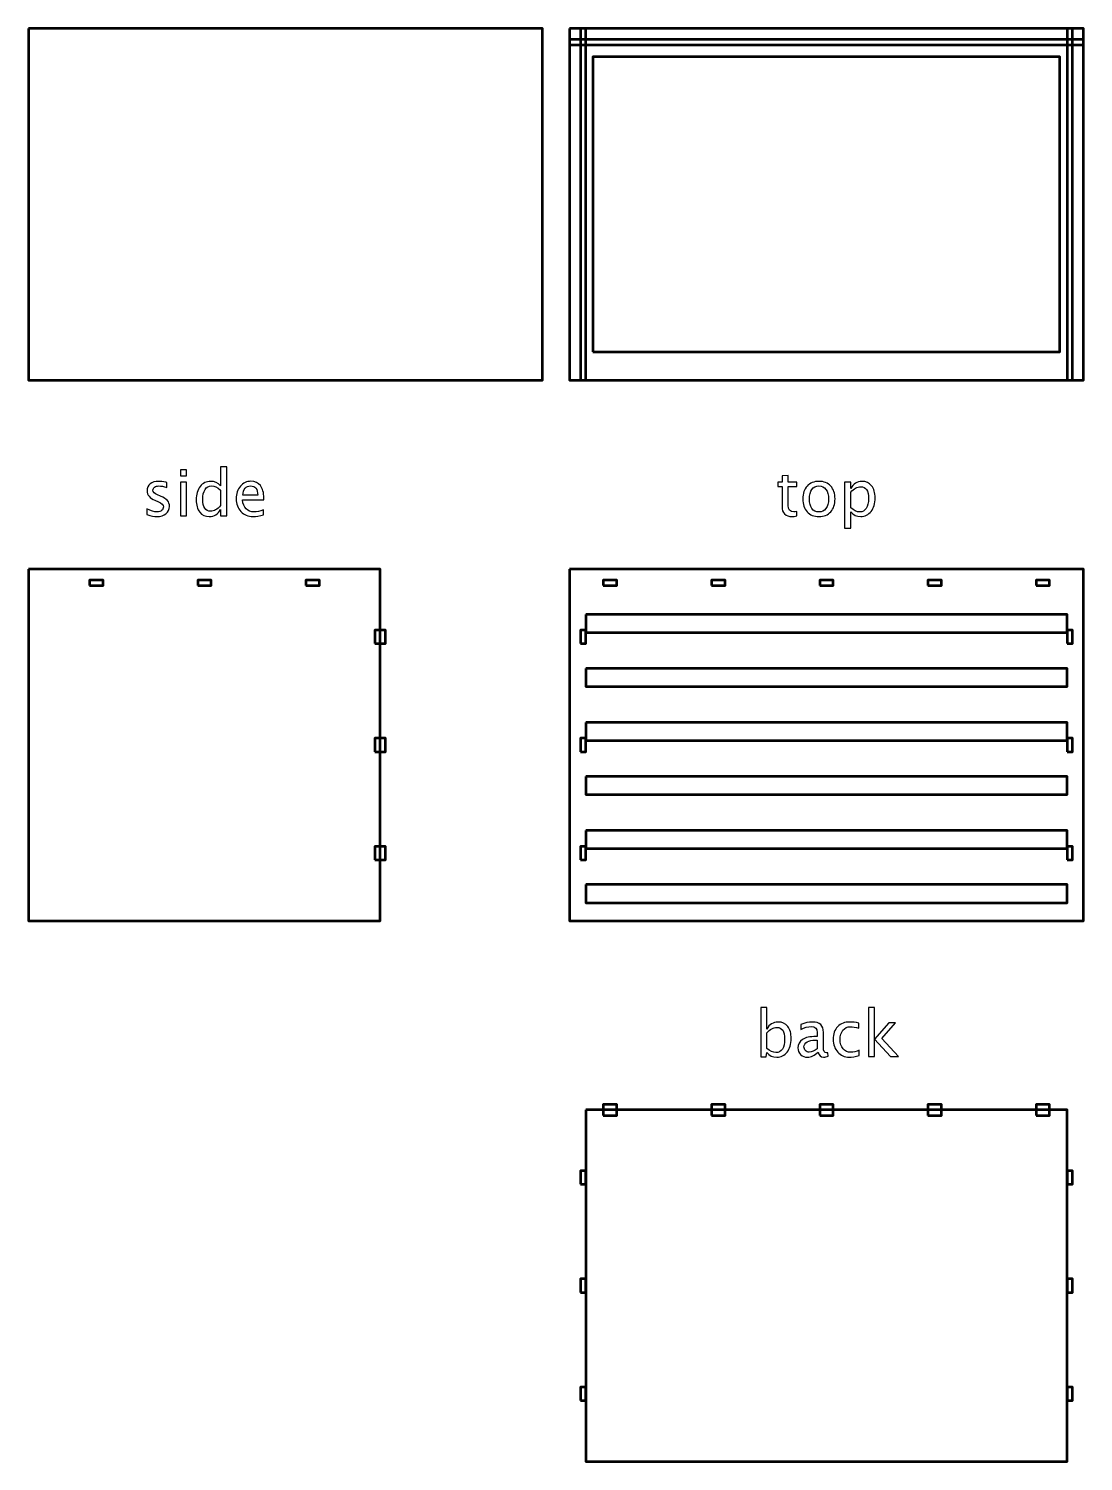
# Model space of a CAD drawing. Header units: centimetres. Extents: x -145 to 75, y -70 to 149.
# Drawn here: x -14.2 to 44.2, y -69.8 to 9.8 of the extents above; entities that cross this region are included whole.
import ezdxf

# ---------------------------------------------------------------- set-up
doc = ezdxf.new("R2010")
doc.units = ezdxf.units.CM
doc.header["$MEASUREMENT"] = 0
doc.layers.add('Layer 1', color=7, linetype='Continuous')

msp = doc.modelspace()

# ---------------------------------------------------------------- linework, layer by layer
at = {"layer": 'Layer 1', "color": 5, "lineweight": 53}
msp.add_lwpolyline([(17.045, -8.185), (42.955, -8.185), (42.955, 8.185), (17.045, 8.185), (17.045, -8.185)], close=True, dxfattribs=at)
at = {"layer": 'Layer 1', "lineweight": 53}
for points in [[(4.95, -24.375), (5.55, -24.375), (5.55, -23.625), (4.95, -23.625), (4.95, -24.375)], [(16.35, -24.375), (16.65, -24.375), (16.65, -23.625), (16.35, -23.625), (16.35, -24.375)], [(43.35, -24.375), (43.65, -24.375), (43.65, -23.625), (43.35, -23.625), (43.35, -24.375)], [(4.95, -30.375), (5.55, -30.375), (5.55, -29.625), (4.95, -29.625), (4.95, -30.375)], [(16.35, -30.375), (16.65, -30.375), (16.65, -29.625), (16.35, -29.625), (16.35, -30.375)], [(43.35, -30.375), (43.65, -30.375), (43.65, -29.625), (43.35, -29.625), (43.35, -30.375)], [(4.95, -36.375), (5.55, -36.375), (5.55, -35.625), (4.95, -35.625), (4.95, -36.375)], [(16.35, -36.375), (16.65, -36.375), (16.65, -35.625), (16.35, -35.625), (16.35, -36.375)], [(43.35, -36.375), (43.65, -36.375), (43.65, -35.625), (43.35, -35.625), (43.35, -36.375)], [(16.35, -54.375), (16.65, -54.375), (16.65, -53.625), (16.35, -53.625), (16.35, -54.375)], [(43.35, -54.375), (43.65, -54.375), (43.65, -53.625), (43.35, -53.625), (43.35, -54.375)], [(16.35, -60.375), (16.65, -60.375), (16.65, -59.625), (16.35, -59.625), (16.35, -60.375)], [(43.35, -60.375), (43.65, -60.375), (43.65, -59.625), (43.35, -59.625), (43.35, -60.375)], [(16.35, -66.375), (16.65, -66.375), (16.65, -65.625), (16.35, -65.625), (16.35, -66.375)], [(43.35, -66.375), (43.65, -66.375), (43.65, -65.625), (43.35, -65.625), (43.35, -66.375)]]:
    msp.add_lwpolyline(points, close=True, dxfattribs=at)
at = {"layer": 'Layer 1', "color": 3, "lineweight": 53}
for points in [[(-14.25, 9.75), (-14.25, 9.75), (14.25, 9.75), (14.25, 9.75), (14.25, 9.75), (14.25, 9.75), (14.25, -9.75), (14.25, -9.75), (14.25, -9.75), (14.25, -9.75), (-14.25, -9.75), (-14.25, -9.75), (-14.25, -9.75), (-14.25, -9.75), (-14.25, 9.75), (-14.25, 9.75)], [(15.75, 9.75), (15.75, 9.75), (44.25, 9.75), (44.25, 9.75), (44.25, 9.75), (44.25, 9.75), (44.25, -9.75), (44.25, -9.75), (44.25, -9.75), (44.25, -9.75), (15.75, -9.75), (15.75, -9.75), (15.75, -9.75), (15.75, -9.75), (15.75, 9.75), (15.75, 9.75)], [(16.35, 9.75), (16.35, 9.75), (16.65, 9.75), (16.65, 9.75), (16.65, 9.75), (16.65, 9.75), (16.65, -9.75), (16.65, -9.75), (16.65, -9.75), (16.65, -9.75), (16.35, -9.75), (16.35, -9.75), (16.35, -9.75), (16.35, -9.75), (16.35, 9.75), (16.35, 9.75)], [(43.35, 9.75), (43.35, 9.75), (43.65, 9.75), (43.65, 9.75), (43.65, 9.75), (43.65, 9.75), (43.65, -9.75), (43.65, -9.75), (43.65, -9.75), (43.65, -9.75), (43.35, -9.75), (43.35, -9.75), (43.35, -9.75), (43.35, -9.75), (43.35, 9.75), (43.35, 9.75)], [(15.75, 9.15), (15.75, 9.15), (44.25, 9.15), (44.25, 9.15), (44.25, 9.15), (44.25, 9.15), (44.25, 8.85), (44.25, 8.85), (44.25, 8.85), (44.25, 8.85), (15.75, 8.85), (15.75, 8.85), (15.75, 8.85), (15.75, 8.85), (15.75, 9.15), (15.75, 9.15)], [(-14.25, -20.25), (-14.25, -20.25), (5.25, -20.25), (5.25, -20.25), (5.25, -20.25), (5.25, -20.25), (5.25, -39.75), (5.25, -39.75), (5.25, -39.75), (5.25, -39.75), (-14.25, -39.75), (-14.25, -39.75), (-14.25, -39.75), (-14.25, -39.75), (-14.25, -20.25), (-14.25, -20.25)], [(15.75, -20.25), (15.75, -20.25), (44.25, -20.25), (44.25, -20.25), (44.25, -20.25), (44.25, -20.25), (44.25, -39.75), (44.25, -39.75), (44.25, -39.75), (44.25, -39.75), (15.75, -39.75), (15.75, -39.75), (15.75, -39.75), (15.75, -39.75), (15.75, -20.25), (15.75, -20.25)], [(16.65, -22.75), (16.65, -22.75), (43.35, -22.75), (43.35, -22.75), (43.35, -22.75), (43.35, -22.75), (43.35, -23.75), (43.35, -23.75), (43.35, -23.75), (43.35, -23.75), (16.65, -23.75), (16.65, -23.75), (16.65, -23.75), (16.65, -23.75), (16.65, -22.75), (16.65, -22.75)], [(16.65, -25.75), (16.65, -25.75), (43.35, -25.75), (43.35, -25.75), (43.35, -25.75), (43.35, -25.75), (43.35, -26.75), (43.35, -26.75), (43.35, -26.75), (43.35, -26.75), (16.65, -26.75), (16.65, -26.75), (16.65, -26.75), (16.65, -26.75), (16.65, -25.75), (16.65, -25.75)], [(16.65, -28.75), (16.65, -28.75), (43.35, -28.75), (43.35, -28.75), (43.35, -28.75), (43.35, -28.75), (43.35, -29.75), (43.35, -29.75), (43.35, -29.75), (43.35, -29.75), (16.65, -29.75), (16.65, -29.75), (16.65, -29.75), (16.65, -29.75), (16.65, -28.75), (16.65, -28.75)], [(16.65, -31.75), (16.65, -31.75), (43.35, -31.75), (43.35, -31.75), (43.35, -31.75), (43.35, -31.75), (43.35, -32.75), (43.35, -32.75), (43.35, -32.75), (43.35, -32.75), (16.65, -32.75), (16.65, -32.75), (16.65, -32.75), (16.65, -32.75), (16.65, -31.75), (16.65, -31.75)], [(16.65, -34.75), (16.65, -34.75), (43.35, -34.75), (43.35, -34.75), (43.35, -34.75), (43.35, -34.75), (43.35, -35.75), (43.35, -35.75), (43.35, -35.75), (43.35, -35.75), (16.65, -35.75), (16.65, -35.75), (16.65, -35.75), (16.65, -35.75), (16.65, -34.75), (16.65, -34.75)], [(16.65, -37.75), (16.65, -37.75), (43.35, -37.75), (43.35, -37.75), (43.35, -37.75), (43.35, -37.75), (43.35, -38.75), (43.35, -38.75), (43.35, -38.75), (43.35, -38.75), (16.65, -38.75), (16.65, -38.75), (16.65, -38.75), (16.65, -38.75), (16.65, -37.75), (16.65, -37.75)], [(16.65, -50.25), (16.65, -50.25), (43.35, -50.25), (43.35, -50.25), (43.35, -50.25), (43.35, -50.25), (43.35, -69.75), (43.35, -69.75), (43.35, -69.75), (43.35, -69.75), (16.65, -69.75), (16.65, -69.75), (16.65, -69.75), (16.65, -69.75), (16.65, -50.25), (16.65, -50.25)]]:
    msp.add_open_spline(points, degree=3, knots=[0, 0, 0, 0, 0.2, 0.2, 0.2, 0.2, 0.4, 0.4, 0.4, 0.4, 0.6, 0.6, 0.6, 0.6, 1, 1, 1, 1], dxfattribs=at)
at = {"layer": 'Layer 1'}
for points, knots in [([(-5.8282, -15.06772), (-5.8282, -15.06772), (-5.8282, -14.72906), (-5.8282, -14.72906), (-5.8282, -14.72906), (-5.8282, -14.72906), (-5.48954, -14.72906), (-5.48954, -14.72906), (-5.48954, -14.72906), (-5.48954, -14.72906), (-5.48954, -15.06772), (-5.48954, -15.06772), (-5.48954, -15.06772), (-5.48954, -15.06772), (-5.8282, -15.06772), (-5.8282, -15.06772)], [0, 0, 0, 0, 0.2, 0.2, 0.2, 0.2, 0.4, 0.4, 0.4, 0.4, 0.6, 0.6, 0.6, 0.6, 1, 1, 1, 1]), ([(-3.6057, -17.27964), (-3.6057, -17.27964), (-3.6057, -16.92863), (-3.6057, -16.92863), (-3.6057, -16.92863), (-3.74387, -17.19086), (-3.95201, -17.32197), (-4.23012, -17.32197), (-4.23012, -17.32197), (-4.4559, -17.32197), (-4.63346, -17.24025), (-4.76281, -17.0762), (-4.76281, -17.0762), (-4.89216, -16.91216), (-4.95684, -16.68815), (-4.95684, -16.40416), (-4.95684, -16.40416), (-4.95684, -16.09372), (-4.88334, -15.84383), (-4.73694, -15.65451), (-4.73694, -15.65451), (-4.58995, -15.46577), (-4.3971, -15.37111), (-4.1578, -15.37111), (-4.1578, -15.37111), (-3.93614, -15.37111), (-3.75152, -15.45578), (-3.6057, -15.6257), (-3.6057, -15.6257), (-3.6057, -15.6257), (-3.6057, -14.55972), (-3.6057, -14.55972), (-3.6057, -14.55972), (-3.6057, -14.55972), (-3.26703, -14.55972), (-3.26703, -14.55972), (-3.26703, -14.55972), (-3.26703, -14.55972), (-3.26703, -17.27964), (-3.26703, -17.27964), (-3.26703, -17.27964), (-3.26703, -17.27964), (-3.6057, -17.27964), (-3.6057, -17.27964)], [0, 0, 0, 0, 0.08333333, 0.08333333, 0.08333333, 0.08333333, 0.16666667, 0.16666667, 0.16666667, 0.16666667, 0.25, 0.25, 0.25, 0.25, 0.33333333, 0.33333333, 0.33333333, 0.33333333, 0.41666667, 0.41666667, 0.41666667, 0.41666667, 0.5, 0.5, 0.5, 0.5, 0.58333333, 0.58333333, 0.58333333, 0.58333333, 0.66666667, 0.66666667, 0.66666667, 0.66666667, 0.75, 0.75, 0.75, 0.75, 0.83333333, 0.83333333, 0.83333333, 0.83333333, 1, 1, 1, 1]), ([(28.35782, -17.27905), (28.25316, -17.30786), (28.16203, -17.32197), (28.08501, -17.32197), (28.08501, -17.32197), (27.91214, -17.32197), (27.7775, -17.27258), (27.68107, -17.17381), (27.68107, -17.17381), (27.58406, -17.07503), (27.53585, -16.93803), (27.53585, -16.76223), (27.53585, -16.76223), (27.53585, -16.76223), (27.53585, -15.66392), (27.53585, -15.66392), (27.53585, -15.66392), (27.53585, -15.66392), (27.30184, -15.66392), (27.30184, -15.66392), (27.30184, -15.66392), (27.30184, -15.66392), (27.30184, -15.40992), (27.30184, -15.40992), (27.30184, -15.40992), (27.30184, -15.40992), (27.53585, -15.40992), (27.53585, -15.40992), (27.53585, -15.40992), (27.53585, -15.40992), (27.53585, -15.07184), (27.53585, -15.07184), (27.53585, -15.07184), (27.53585, -15.07184), (27.87451, -15.0395), (27.87451, -15.0395), (27.87451, -15.0395), (27.87451, -15.0395), (27.87451, -15.40992), (27.87451, -15.40992), (27.87451, -15.40992), (27.87451, -15.40992), (28.36488, -15.40992), (28.36488, -15.40992), (28.36488, -15.40992), (28.36488, -15.40992), (28.36488, -15.66392), (28.36488, -15.66392), (28.36488, -15.66392), (28.36488, -15.66392), (27.87451, -15.66392), (27.87451, -15.66392), (27.87451, -15.66392), (27.87451, -15.66392), (27.87451, -16.70108), (27.87451, -16.70108), (27.87451, -16.70108), (27.87451, -16.94568), (27.98094, -17.06797), (28.19319, -17.06797), (28.19319, -17.06797), (28.23846, -17.06797), (28.29314, -17.06033), (28.35782, -17.04563), (28.35782, -17.04563), (28.35782, -17.04563), (28.35782, -17.27905), (28.35782, -17.27905)], [0, 0, 0, 0, 0.05555556, 0.05555556, 0.05555556, 0.05555556, 0.11111111, 0.11111111, 0.11111111, 0.11111111, 0.16666667, 0.16666667, 0.16666667, 0.16666667, 0.22222222, 0.22222222, 0.22222222, 0.22222222, 0.27777778, 0.27777778, 0.27777778, 0.27777778, 0.33333333, 0.33333333, 0.33333333, 0.33333333, 0.38888889, 0.38888889, 0.38888889, 0.38888889, 0.44444444, 0.44444444, 0.44444444, 0.44444444, 0.5, 0.5, 0.5, 0.5, 0.55555556, 0.55555556, 0.55555556, 0.55555556, 0.61111111, 0.61111111, 0.61111111, 0.61111111, 0.66666667, 0.66666667, 0.66666667, 0.66666667, 0.72222222, 0.72222222, 0.72222222, 0.72222222, 0.77777778, 0.77777778, 0.77777778, 0.77777778, 0.83333333, 0.83333333, 0.83333333, 0.83333333, 0.88888889, 0.88888889, 0.88888889, 0.88888889, 1, 1, 1, 1]), ([(-7.69381, -17.21261), (-7.69381, -17.21261), (-7.69381, -16.90217), (-7.69381, -16.90217), (-7.69381, -16.90217), (-7.47215, -17.0127), (-7.27988, -17.06797), (-7.11584, -17.06797), (-7.11584, -17.06797), (-7.01824, -17.06797), (-6.9371, -17.04151), (-6.87301, -16.9886), (-6.87301, -16.9886), (-6.80893, -16.93627), (-6.77659, -16.87042), (-6.77659, -16.79104), (-6.77659, -16.79104), (-6.77659, -16.67521), (-6.86655, -16.57938), (-7.04646, -16.50353), (-7.04646, -16.50353), (-7.04646, -16.50353), (-7.24461, -16.41945), (-7.24461, -16.41945), (-7.24461, -16.41945), (-7.53682, -16.29833), (-7.68323, -16.12312), (-7.68323, -15.89557), (-7.68323, -15.89557), (-7.68323, -15.73271), (-7.62561, -15.60453), (-7.51037, -15.51105), (-7.51037, -15.51105), (-7.39513, -15.41756), (-7.23696, -15.37111), (-7.03647, -15.37111), (-7.03647, -15.37111), (-6.9324, -15.37111), (-6.80305, -15.38522), (-6.64959, -15.41403), (-6.64959, -15.41403), (-6.64959, -15.41403), (-6.57903, -15.42756), (-6.57903, -15.42756), (-6.57903, -15.42756), (-6.57903, -15.42756), (-6.57903, -15.70978), (-6.57903, -15.70978), (-6.57903, -15.70978), (-6.76777, -15.65333), (-6.91829, -15.62511), (-7.03059, -15.62511), (-7.03059, -15.62511), (-7.12937, -15.62511), (-7.20757, -15.64687), (-7.26695, -15.68979), (-7.26695, -15.68979), (-7.32575, -15.73271), (-7.35514, -15.79033), (-7.35514, -15.86265), (-7.35514, -15.86265), (-7.35514, -15.96437), (-7.27283, -16.0508), (-7.10761, -16.12076), (-7.10761, -16.12076), (-7.10761, -16.12076), (-6.94475, -16.18956), (-6.94475, -16.18956), (-6.94475, -16.18956), (-6.76013, -16.26717), (-6.6296, -16.34948), (-6.55316, -16.43591), (-6.55316, -16.43591), (-6.47614, -16.52234), (-6.43792, -16.63053), (-6.43792, -16.75988), (-6.43792, -16.75988), (-6.43792, -16.92392), (-6.5026, -17.05857), (-6.63254, -17.16381), (-6.63254, -17.16381), (-6.76189, -17.26906), (-6.92769, -17.32197), (-7.12937, -17.32197), (-7.12937, -17.32197), (-7.28459, -17.32197), (-7.47215, -17.28552), (-7.69381, -17.21261)], [0, 0, 0, 0, 0.04347826, 0.04347826, 0.04347826, 0.04347826, 0.08695652, 0.08695652, 0.08695652, 0.08695652, 0.13043478, 0.13043478, 0.13043478, 0.13043478, 0.17391304, 0.17391304, 0.17391304, 0.17391304, 0.2173913, 0.2173913, 0.2173913, 0.2173913, 0.26086957, 0.26086957, 0.26086957, 0.26086957, 0.30434783, 0.30434783, 0.30434783, 0.30434783, 0.34782609, 0.34782609, 0.34782609, 0.34782609, 0.39130435, 0.39130435, 0.39130435, 0.39130435, 0.43478261, 0.43478261, 0.43478261, 0.43478261, 0.47826087, 0.47826087, 0.47826087, 0.47826087, 0.52173913, 0.52173913, 0.52173913, 0.52173913, 0.56521739, 0.56521739, 0.56521739, 0.56521739, 0.60869565, 0.60869565, 0.60869565, 0.60869565, 0.65217391, 0.65217391, 0.65217391, 0.65217391, 0.69565217, 0.69565217, 0.69565217, 0.69565217, 0.73913043, 0.73913043, 0.73913043, 0.73913043, 0.7826087, 0.7826087, 0.7826087, 0.7826087, 0.82608696, 0.82608696, 0.82608696, 0.82608696, 0.86956522, 0.86956522, 0.86956522, 0.86956522, 0.91304348, 0.91304348, 0.91304348, 0.91304348, 1, 1, 1, 1]), ([(-5.8282, -17.27964), (-5.8282, -17.27964), (-5.8282, -15.40992), (-5.8282, -15.40992), (-5.8282, -15.40992), (-5.8282, -15.40992), (-5.48954, -15.40992), (-5.48954, -15.40992), (-5.48954, -15.40992), (-5.48954, -15.40992), (-5.48954, -17.27964), (-5.48954, -17.27964), (-5.48954, -17.27964), (-5.48954, -17.27964), (-5.8282, -17.27964), (-5.8282, -17.27964)], [0, 0, 0, 0, 0.2, 0.2, 0.2, 0.2, 0.4, 0.4, 0.4, 0.4, 0.6, 0.6, 0.6, 0.6, 1, 1, 1, 1]), ([(-3.6057, -15.85736), (-3.7815, -15.70272), (-3.94789, -15.62511), (-4.10547, -15.62511), (-4.10547, -15.62511), (-4.26069, -15.62511), (-4.38064, -15.68979), (-4.46589, -15.81973), (-4.46589, -15.81973), (-4.55115, -15.94908), (-4.59348, -16.13252), (-4.59348, -16.37006), (-4.59348, -16.37006), (-4.59348, -16.80692), (-4.44884, -17.02564), (-4.15897, -17.02564), (-4.15897, -17.02564), (-3.97083, -17.02564), (-3.7862, -16.92275), (-3.6057, -16.71755), (-3.6057, -16.71755), (-3.6057, -16.71755), (-3.6057, -15.85736), (-3.6057, -15.85736)], [0, 0, 0, 0, 0.14285714, 0.14285714, 0.14285714, 0.14285714, 0.28571429, 0.28571429, 0.28571429, 0.28571429, 0.42857143, 0.42857143, 0.42857143, 0.42857143, 0.57142857, 0.57142857, 0.57142857, 0.57142857, 0.71428571, 0.71428571, 0.71428571, 0.71428571, 1, 1, 1, 1]), ([(-1.21622, -17.21967), (-1.44376, -17.28787), (-1.63837, -17.32197), (-1.80065, -17.32197), (-1.80065, -17.32197), (-2.07758, -17.32197), (-2.30277, -17.23025), (-2.47622, -17.04739), (-2.47622, -17.04739), (-2.64967, -16.86454), (-2.73669, -16.62759), (-2.73669, -16.33596), (-2.73669, -16.33596), (-2.73669, -16.05315), (-2.66025, -15.8209), (-2.5068, -15.63922), (-2.5068, -15.63922), (-2.35334, -15.45813), (-2.15696, -15.36758), (-1.91766, -15.36758), (-1.91766, -15.36758), (-1.69129, -15.36758), (-1.51608, -15.44813), (-1.39261, -15.60924), (-1.39261, -15.60924), (-1.26913, -15.77034), (-1.2074, -15.99847), (-1.2074, -16.29421), (-1.2074, -16.29421), (-1.2074, -16.29421), (-1.20916, -16.39769), (-1.20916, -16.39769), (-1.20916, -16.39769), (-1.20916, -16.39769), (-2.39097, -16.39769), (-2.39097, -16.39769), (-2.39097, -16.39769), (-2.34158, -16.84455), (-2.12344, -17.06797), (-1.73715, -17.06797), (-1.73715, -17.06797), (-1.59545, -17.06797), (-1.422, -17.02799), (-1.21622, -16.94803), (-1.21622, -16.94803), (-1.21622, -16.94803), (-1.21622, -17.21967), (-1.21622, -17.21967)], [0, 0, 0, 0, 0.07692308, 0.07692308, 0.07692308, 0.07692308, 0.15384615, 0.15384615, 0.15384615, 0.15384615, 0.23076923, 0.23076923, 0.23076923, 0.23076923, 0.30769231, 0.30769231, 0.30769231, 0.30769231, 0.38461538, 0.38461538, 0.38461538, 0.38461538, 0.46153846, 0.46153846, 0.46153846, 0.46153846, 0.53846154, 0.53846154, 0.53846154, 0.53846154, 0.61538462, 0.61538462, 0.61538462, 0.61538462, 0.69230769, 0.69230769, 0.69230769, 0.69230769, 0.76923077, 0.76923077, 0.76923077, 0.76923077, 0.84615385, 0.84615385, 0.84615385, 0.84615385, 1, 1, 1, 1]), ([(-2.37333, -16.14369), (-2.37333, -16.14369), (-1.54783, -16.14369), (-1.54783, -16.14369), (-1.54783, -16.14369), (-1.54783, -15.79562), (-1.67777, -15.62158), (-1.93706, -15.62158), (-1.93706, -15.62158), (-2.19812, -15.62158), (-2.34334, -15.79562), (-2.37333, -16.14369)], [0, 0, 0, 0, 0.25, 0.25, 0.25, 0.25, 0.5, 0.5, 0.5, 0.5, 1, 1, 1, 1]), ([(29.58549, -17.32197), (29.31091, -17.32197), (29.09336, -17.23437), (28.93344, -17.05915), (28.93344, -17.05915), (28.77292, -16.88394), (28.69296, -16.64582), (28.69296, -16.34537), (28.69296, -16.34537), (28.69296, -16.0455), (28.77292, -15.80797), (28.93344, -15.63334), (28.93344, -15.63334), (29.09336, -15.45872), (29.31091, -15.37111), (29.58549, -15.37111), (29.58549, -15.37111), (29.86007, -15.37111), (30.07761, -15.45872), (30.23754, -15.63334), (30.23754, -15.63334), (30.39805, -15.80797), (30.47802, -16.0455), (30.47802, -16.34537), (30.47802, -16.34537), (30.47802, -16.64582), (30.39805, -16.88394), (30.23754, -17.05915), (30.23754, -17.05915), (30.07761, -17.23437), (29.86007, -17.32197), (29.58549, -17.32197)], [0, 0, 0, 0, 0.11111111, 0.11111111, 0.11111111, 0.11111111, 0.22222222, 0.22222222, 0.22222222, 0.22222222, 0.33333333, 0.33333333, 0.33333333, 0.33333333, 0.44444444, 0.44444444, 0.44444444, 0.44444444, 0.55555556, 0.55555556, 0.55555556, 0.55555556, 0.66666667, 0.66666667, 0.66666667, 0.66666667, 0.77777778, 0.77777778, 0.77777778, 0.77777778, 1, 1, 1, 1]), ([(29.5849, -17.06797), (29.75247, -17.06797), (29.883, -17.00506), (29.9759, -16.87865), (29.9759, -16.87865), (30.06821, -16.75282), (30.11466, -16.57467), (30.11466, -16.34537), (30.11466, -16.34537), (30.11466, -16.11665), (30.06821, -15.93908), (29.9759, -15.81326), (29.9759, -15.81326), (29.883, -15.68802), (29.75247, -15.62511), (29.5849, -15.62511), (29.5849, -15.62511), (29.41674, -15.62511), (29.28622, -15.68802), (29.19449, -15.81326), (29.19449, -15.81326), (29.10218, -15.93908), (29.05632, -16.11665), (29.05632, -16.34537), (29.05632, -16.34537), (29.05632, -16.57467), (29.10218, -16.75282), (29.19449, -16.87865), (29.19449, -16.87865), (29.28622, -17.00506), (29.41674, -17.06797), (29.5849, -17.06797)], [0, 0, 0, 0, 0.11111111, 0.11111111, 0.11111111, 0.11111111, 0.22222222, 0.22222222, 0.22222222, 0.22222222, 0.33333333, 0.33333333, 0.33333333, 0.33333333, 0.44444444, 0.44444444, 0.44444444, 0.44444444, 0.55555556, 0.55555556, 0.55555556, 0.55555556, 0.66666667, 0.66666667, 0.66666667, 0.66666667, 0.77777778, 0.77777778, 0.77777778, 0.77777778, 1, 1, 1, 1]), ([(31.00836, -17.9605), (31.00836, -17.9605), (31.00836, -15.40992), (31.00836, -15.40992), (31.00836, -15.40992), (31.00836, -15.40992), (31.34702, -15.40992), (31.34702, -15.40992), (31.34702, -15.40992), (31.34702, -15.40992), (31.34702, -15.76328), (31.34702, -15.76328), (31.34702, -15.76328), (31.48578, -15.50164), (31.69451, -15.37111), (31.97262, -15.37111), (31.97262, -15.37111), (32.19781, -15.37111), (32.37478, -15.45284), (32.50414, -15.61688), (32.50414, -15.61688), (32.63349, -15.78092), (32.69816, -16.00494), (32.69816, -16.28892), (32.69816, -16.28892), (32.69816, -16.59819), (32.62467, -16.84807), (32.47827, -17.0374), (32.47827, -17.0374), (32.33186, -17.22731), (32.13901, -17.32197), (31.9003, -17.32197), (31.9003, -17.32197), (31.67864, -17.32197), (31.49401, -17.23731), (31.34702, -17.06739), (31.34702, -17.06739), (31.34702, -17.06739), (31.34702, -17.9605), (31.34702, -17.9605), (31.34702, -17.9605), (31.34702, -17.9605), (31.00836, -17.9605), (31.00836, -17.9605)], [0, 0, 0, 0, 0.08333333, 0.08333333, 0.08333333, 0.08333333, 0.16666667, 0.16666667, 0.16666667, 0.16666667, 0.25, 0.25, 0.25, 0.25, 0.33333333, 0.33333333, 0.33333333, 0.33333333, 0.41666667, 0.41666667, 0.41666667, 0.41666667, 0.5, 0.5, 0.5, 0.5, 0.58333333, 0.58333333, 0.58333333, 0.58333333, 0.66666667, 0.66666667, 0.66666667, 0.66666667, 0.75, 0.75, 0.75, 0.75, 0.83333333, 0.83333333, 0.83333333, 0.83333333, 1, 1, 1, 1]), ([(31.34702, -16.83396), (31.52165, -16.98977), (31.68804, -17.06797), (31.8462, -17.06797), (31.8462, -17.06797), (32.00201, -17.06797), (32.12255, -17.00271), (32.20721, -16.87277), (32.20721, -16.87277), (32.29247, -16.74283), (32.3348, -16.55997), (32.3348, -16.32361), (32.3348, -16.32361), (32.3348, -15.88617), (32.19016, -15.66744), (31.90089, -15.66744), (31.90089, -15.66744), (31.71156, -15.66744), (31.52694, -15.76975), (31.34702, -15.97495), (31.34702, -15.97495), (31.34702, -15.97495), (31.34702, -16.83396), (31.34702, -16.83396)], [0, 0, 0, 0, 0.14285714, 0.14285714, 0.14285714, 0.14285714, 0.28571429, 0.28571429, 0.28571429, 0.28571429, 0.42857143, 0.42857143, 0.42857143, 0.42857143, 0.57142857, 0.57142857, 0.57142857, 0.57142857, 0.71428571, 0.71428571, 0.71428571, 0.71428571, 1, 1, 1, 1]), ([(26.35669, -47.30081), (26.35669, -47.30081), (26.35669, -44.55972), (26.35669, -44.55972), (26.35669, -44.55972), (26.35669, -44.55972), (26.69535, -44.55972), (26.69535, -44.55972), (26.69535, -44.55972), (26.69535, -44.55972), (26.69535, -45.76328), (26.69535, -45.76328), (26.69535, -45.76328), (26.83411, -45.50164), (27.04284, -45.37111), (27.32095, -45.37111), (27.32095, -45.37111), (27.54614, -45.37111), (27.72311, -45.45284), (27.85247, -45.61688), (27.85247, -45.61688), (27.98182, -45.78092), (28.04649, -46.00494), (28.04649, -46.28892), (28.04649, -46.28892), (28.04649, -46.59819), (27.973, -46.84807), (27.8266, -47.0374), (27.8266, -47.0374), (27.68019, -47.22731), (27.48734, -47.32197), (27.24863, -47.32197), (27.24863, -47.32197), (27.02697, -47.32197), (26.84234, -47.23731), (26.69535, -47.06739), (26.69535, -47.06739), (26.69535, -47.06739), (26.6542, -47.30081), (26.6542, -47.30081), (26.6542, -47.30081), (26.6542, -47.30081), (26.35669, -47.30081), (26.35669, -47.30081)], [0, 0, 0, 0, 0.08333333, 0.08333333, 0.08333333, 0.08333333, 0.16666667, 0.16666667, 0.16666667, 0.16666667, 0.25, 0.25, 0.25, 0.25, 0.33333333, 0.33333333, 0.33333333, 0.33333333, 0.41666667, 0.41666667, 0.41666667, 0.41666667, 0.5, 0.5, 0.5, 0.5, 0.58333333, 0.58333333, 0.58333333, 0.58333333, 0.66666667, 0.66666667, 0.66666667, 0.66666667, 0.75, 0.75, 0.75, 0.75, 0.83333333, 0.83333333, 0.83333333, 0.83333333, 1, 1, 1, 1]), ([(32.33157, -47.27964), (32.33157, -47.27964), (32.33157, -44.55972), (32.33157, -44.55972), (32.33157, -44.55972), (32.33157, -44.55972), (32.67023, -44.55972), (32.67023, -44.55972), (32.67023, -44.55972), (32.67023, -44.55972), (32.67023, -46.31714), (32.67023, -46.31714), (32.67023, -46.31714), (32.67023, -46.31714), (33.46398, -45.40992), (33.46398, -45.40992), (33.46398, -45.40992), (33.46398, -45.40992), (33.8297, -45.40992), (33.8297, -45.40992), (33.8297, -45.40992), (33.8297, -45.40992), (33.07122, -46.28245), (33.07122, -46.28245), (33.07122, -46.28245), (33.07122, -46.28245), (33.98845, -47.27964), (33.98845, -47.27964), (33.98845, -47.27964), (33.98845, -47.27964), (33.55218, -47.27964), (33.55218, -47.27964), (33.55218, -47.27964), (33.55218, -47.27964), (32.67023, -46.32067), (32.67023, -46.32067), (32.67023, -46.32067), (32.67023, -46.32067), (32.67023, -47.27964), (32.67023, -47.27964), (32.67023, -47.27964), (32.67023, -47.27964), (32.33157, -47.27964), (32.33157, -47.27964)], [0, 0, 0, 0, 0.08333333, 0.08333333, 0.08333333, 0.08333333, 0.16666667, 0.16666667, 0.16666667, 0.16666667, 0.25, 0.25, 0.25, 0.25, 0.33333333, 0.33333333, 0.33333333, 0.33333333, 0.41666667, 0.41666667, 0.41666667, 0.41666667, 0.5, 0.5, 0.5, 0.5, 0.58333333, 0.58333333, 0.58333333, 0.58333333, 0.66666667, 0.66666667, 0.66666667, 0.66666667, 0.75, 0.75, 0.75, 0.75, 0.83333333, 0.83333333, 0.83333333, 0.83333333, 1, 1, 1, 1]), ([(26.69535, -46.83396), (26.86998, -46.98977), (27.03637, -47.06797), (27.19453, -47.06797), (27.19453, -47.06797), (27.35034, -47.06797), (27.47088, -47.00271), (27.55554, -46.87277), (27.55554, -46.87277), (27.6408, -46.74283), (27.68313, -46.55997), (27.68313, -46.32361), (27.68313, -46.32361), (27.68313, -45.88617), (27.53849, -45.66744), (27.24922, -45.66744), (27.24922, -45.66744), (27.05989, -45.66744), (26.87527, -45.76975), (26.69535, -45.97495), (26.69535, -45.97495), (26.69535, -45.97495), (26.69535, -46.83396), (26.69535, -46.83396)], [0, 0, 0, 0, 0.14285714, 0.14285714, 0.14285714, 0.14285714, 0.28571429, 0.28571429, 0.28571429, 0.28571429, 0.42857143, 0.42857143, 0.42857143, 0.42857143, 0.57142857, 0.57142857, 0.57142857, 0.57142857, 0.71428571, 0.71428571, 0.71428571, 0.71428571, 1, 1, 1, 1]), ([(29.54051, -47.04151), (29.33707, -47.22849), (29.14128, -47.32197), (28.95313, -47.32197), (28.95313, -47.32197), (28.7985, -47.32197), (28.66974, -47.27376), (28.56802, -47.17675), (28.56802, -47.17675), (28.46571, -47.07973), (28.41456, -46.95744), (28.41456, -46.80986), (28.41456, -46.80986), (28.41456, -46.60583), (28.5004, -46.44885), (28.67209, -46.33949), (28.67209, -46.33949), (28.84377, -46.23013), (29.09013, -46.17544), (29.41116, -46.17544), (29.41116, -46.17544), (29.41116, -46.17544), (29.49053, -46.17544), (29.49053, -46.17544), (29.49053, -46.17544), (29.49053, -46.17544), (29.49053, -45.95025), (29.49053, -45.95025), (29.49053, -45.95025), (29.49053, -45.7333), (29.37764, -45.62511), (29.15128, -45.62511), (29.15128, -45.62511), (28.97606, -45.62511), (28.78439, -45.68038), (28.57684, -45.79092), (28.57684, -45.79092), (28.57684, -45.79092), (28.57684, -45.51222), (28.57684, -45.51222), (28.57684, -45.51222), (28.80497, -45.41815), (29.02016, -45.37111), (29.22183, -45.37111), (29.22183, -45.37111), (29.42938, -45.37111), (29.58284, -45.41815), (29.68103, -45.51281), (29.68103, -45.51281), (29.77981, -45.60747), (29.8292, -45.75329), (29.8292, -45.95025), (29.8292, -45.95025), (29.8292, -45.95025), (29.8292, -46.79516), (29.8292, -46.79516), (29.8292, -46.79516), (29.8292, -46.9886), (29.88858, -47.08561), (30.00794, -47.08561), (30.00794, -47.08561), (30.02264, -47.08561), (30.04439, -47.08326), (30.0732, -47.07856), (30.0732, -47.07856), (30.0732, -47.07856), (30.09731, -47.2667), (30.09731, -47.2667), (30.09731, -47.2667), (30.02029, -47.30375), (29.93562, -47.32197), (29.84272, -47.32197), (29.84272, -47.32197), (29.68456, -47.32197), (29.58402, -47.22849), (29.54051, -47.04151)], [0, 0, 0, 0, 0.05, 0.05, 0.05, 0.05, 0.1, 0.1, 0.1, 0.1, 0.15, 0.15, 0.15, 0.15, 0.2, 0.2, 0.2, 0.2, 0.25, 0.25, 0.25, 0.25, 0.3, 0.3, 0.3, 0.3, 0.35, 0.35, 0.35, 0.35, 0.4, 0.4, 0.4, 0.4, 0.45, 0.45, 0.45, 0.45, 0.5, 0.5, 0.5, 0.5, 0.55, 0.55, 0.55, 0.55, 0.6, 0.6, 0.6, 0.6, 0.65, 0.65, 0.65, 0.65, 0.7, 0.7, 0.7, 0.7, 0.75, 0.75, 0.75, 0.75, 0.8, 0.8, 0.8, 0.8, 0.85, 0.85, 0.85, 0.85, 0.9, 0.9, 0.9, 0.9, 1, 1, 1, 1]), ([(31.82298, -47.2232), (31.60367, -47.28905), (31.41435, -47.32197), (31.25501, -47.32197), (31.25501, -47.32197), (31.00218, -47.32197), (30.79287, -47.22849), (30.62647, -47.0421), (30.62647, -47.0421), (30.46008, -46.85513), (30.37659, -46.61936), (30.37659, -46.33537), (30.37659, -46.33537), (30.37659, -46.03198), (30.4589, -45.79503), (30.62353, -45.6257), (30.62353, -45.6257), (30.78816, -45.45578), (31.01806, -45.37111), (31.31322, -45.37111), (31.31322, -45.37111), (31.45844, -45.37111), (31.6219, -45.3911), (31.80181, -45.43108), (31.80181, -45.43108), (31.80181, -45.43108), (31.80181, -45.71683), (31.80181, -45.71683), (31.80181, -45.71683), (31.61073, -45.66039), (31.45491, -45.63217), (31.33497, -45.63217), (31.33497, -45.63217), (31.16093, -45.63217), (31.02159, -45.69743), (30.91752, -45.82737), (30.91752, -45.82737), (30.81345, -45.95731), (30.76112, -46.13076), (30.76112, -46.34713), (30.76112, -46.34713), (30.76112, -46.55703), (30.81521, -46.72637), (30.92281, -46.85631), (30.92281, -46.85631), (31.03041, -46.98566), (31.17093, -47.05033), (31.34555, -47.05033), (31.34555, -47.05033), (31.50019, -47.05033), (31.65894, -47.01035), (31.82298, -46.93039), (31.82298, -46.93039), (31.82298, -46.93039), (31.82298, -47.2232), (31.82298, -47.2232)], [0, 0, 0, 0, 0.06666667, 0.06666667, 0.06666667, 0.06666667, 0.13333333, 0.13333333, 0.13333333, 0.13333333, 0.2, 0.2, 0.2, 0.2, 0.26666667, 0.26666667, 0.26666667, 0.26666667, 0.33333333, 0.33333333, 0.33333333, 0.33333333, 0.4, 0.4, 0.4, 0.4, 0.46666667, 0.46666667, 0.46666667, 0.46666667, 0.53333333, 0.53333333, 0.53333333, 0.53333333, 0.6, 0.6, 0.6, 0.6, 0.66666667, 0.66666667, 0.66666667, 0.66666667, 0.73333333, 0.73333333, 0.73333333, 0.73333333, 0.8, 0.8, 0.8, 0.8, 0.86666667, 0.86666667, 0.86666667, 0.86666667, 1, 1, 1, 1]), ([(29.49053, -46.85689), (29.49053, -46.85689), (29.49053, -46.37653), (29.49053, -46.37653), (29.49053, -46.37653), (29.49053, -46.37653), (29.38176, -46.373), (29.38176, -46.373), (29.38176, -46.373), (29.19361, -46.373), (29.04192, -46.40769), (28.92609, -46.47707), (28.92609, -46.47707), (28.81085, -46.54704), (28.75323, -46.63935), (28.75323, -46.75459), (28.75323, -46.75459), (28.75323, -46.83514), (28.78204, -46.90334), (28.83907, -46.9592), (28.83907, -46.9592), (28.89669, -47.01506), (28.96666, -47.04328), (29.04956, -47.04328), (29.04956, -47.04328), (29.19067, -47.04328), (29.33766, -46.98095), (29.49053, -46.85689)], [0, 0, 0, 0, 0.125, 0.125, 0.125, 0.125, 0.25, 0.25, 0.25, 0.25, 0.375, 0.375, 0.375, 0.375, 0.5, 0.5, 0.5, 0.5, 0.625, 0.625, 0.625, 0.625, 0.75, 0.75, 0.75, 0.75, 1, 1, 1, 1])]:
    msp.add_open_spline(points, degree=3, knots=knots, dxfattribs=at)
at = {"layer": 'Layer 1', "lineweight": 53}
for points in [[(-10.875, -21.15), (-10.875, -21.15), (-10.875, -20.85), (-10.875, -20.85), (-10.875, -20.85), (-10.875, -20.85), (-10.125, -20.85), (-10.125, -20.85), (-10.125, -20.85), (-10.125, -20.85), (-10.125, -21.15), (-10.125, -21.15), (-10.125, -21.15), (-10.125, -21.15), (-10.875, -21.15), (-10.875, -21.15)], [(-4.875, -21.15), (-4.875, -21.15), (-4.875, -20.85), (-4.875, -20.85), (-4.875, -20.85), (-4.875, -20.85), (-4.125, -20.85), (-4.125, -20.85), (-4.125, -20.85), (-4.125, -20.85), (-4.125, -21.15), (-4.125, -21.15), (-4.125, -21.15), (-4.125, -21.15), (-4.875, -21.15), (-4.875, -21.15)], [(1.125, -21.15), (1.125, -21.15), (1.125, -20.85), (1.125, -20.85), (1.125, -20.85), (1.125, -20.85), (1.875, -20.85), (1.875, -20.85), (1.875, -20.85), (1.875, -20.85), (1.875, -21.15), (1.875, -21.15), (1.875, -21.15), (1.875, -21.15), (1.125, -21.15), (1.125, -21.15)], [(17.625, -21.15), (17.625, -21.15), (17.625, -20.85), (17.625, -20.85), (17.625, -20.85), (17.625, -20.85), (18.375, -20.85), (18.375, -20.85), (18.375, -20.85), (18.375, -20.85), (18.375, -21.15), (18.375, -21.15), (18.375, -21.15), (18.375, -21.15), (17.625, -21.15), (17.625, -21.15)], [(23.625, -21.15), (23.625, -21.15), (23.625, -20.85), (23.625, -20.85), (23.625, -20.85), (23.625, -20.85), (24.375, -20.85), (24.375, -20.85), (24.375, -20.85), (24.375, -20.85), (24.375, -21.15), (24.375, -21.15), (24.375, -21.15), (24.375, -21.15), (23.625, -21.15), (23.625, -21.15)], [(29.625, -21.15), (29.625, -21.15), (29.625, -20.85), (29.625, -20.85), (29.625, -20.85), (29.625, -20.85), (30.375, -20.85), (30.375, -20.85), (30.375, -20.85), (30.375, -20.85), (30.375, -21.15), (30.375, -21.15), (30.375, -21.15), (30.375, -21.15), (29.625, -21.15), (29.625, -21.15)], [(35.625, -21.15), (35.625, -21.15), (35.625, -20.85), (35.625, -20.85), (35.625, -20.85), (35.625, -20.85), (36.375, -20.85), (36.375, -20.85), (36.375, -20.85), (36.375, -20.85), (36.375, -21.15), (36.375, -21.15), (36.375, -21.15), (36.375, -21.15), (35.625, -21.15), (35.625, -21.15)], [(41.625, -21.15), (41.625, -21.15), (41.625, -20.85), (41.625, -20.85), (41.625, -20.85), (41.625, -20.85), (42.375, -20.85), (42.375, -20.85), (42.375, -20.85), (42.375, -20.85), (42.375, -21.15), (42.375, -21.15), (42.375, -21.15), (42.375, -21.15), (41.625, -21.15), (41.625, -21.15)], [(17.625, -50.55), (17.625, -50.55), (17.625, -49.95), (17.625, -49.95), (17.625, -49.95), (17.625, -49.95), (18.375, -49.95), (18.375, -49.95), (18.375, -49.95), (18.375, -49.95), (18.375, -50.55), (18.375, -50.55), (18.375, -50.55), (18.375, -50.55), (17.625, -50.55), (17.625, -50.55)], [(23.625, -50.55), (23.625, -50.55), (23.625, -49.95), (23.625, -49.95), (23.625, -49.95), (23.625, -49.95), (24.375, -49.95), (24.375, -49.95), (24.375, -49.95), (24.375, -49.95), (24.375, -50.55), (24.375, -50.55), (24.375, -50.55), (24.375, -50.55), (23.625, -50.55), (23.625, -50.55)], [(29.625, -50.55), (29.625, -50.55), (29.625, -49.95), (29.625, -49.95), (29.625, -49.95), (29.625, -49.95), (30.375, -49.95), (30.375, -49.95), (30.375, -49.95), (30.375, -49.95), (30.375, -50.55), (30.375, -50.55), (30.375, -50.55), (30.375, -50.55), (29.625, -50.55), (29.625, -50.55)], [(35.625, -50.55), (35.625, -50.55), (35.625, -49.95), (35.625, -49.95), (35.625, -49.95), (35.625, -49.95), (36.375, -49.95), (36.375, -49.95), (36.375, -49.95), (36.375, -49.95), (36.375, -50.55), (36.375, -50.55), (36.375, -50.55), (36.375, -50.55), (35.625, -50.55), (35.625, -50.55)], [(41.625, -50.55), (41.625, -50.55), (41.625, -49.95), (41.625, -49.95), (41.625, -49.95), (41.625, -49.95), (42.375, -49.95), (42.375, -49.95), (42.375, -49.95), (42.375, -49.95), (42.375, -50.55), (42.375, -50.55), (42.375, -50.55), (42.375, -50.55), (41.625, -50.55), (41.625, -50.55)]]:
    msp.add_open_spline(points, degree=3, knots=[0, 0, 0, 0, 0.2, 0.2, 0.2, 0.2, 0.4, 0.4, 0.4, 0.4, 0.6, 0.6, 0.6, 0.6, 1, 1, 1, 1], dxfattribs=at)

doc.saveas('drawing.dxf')
